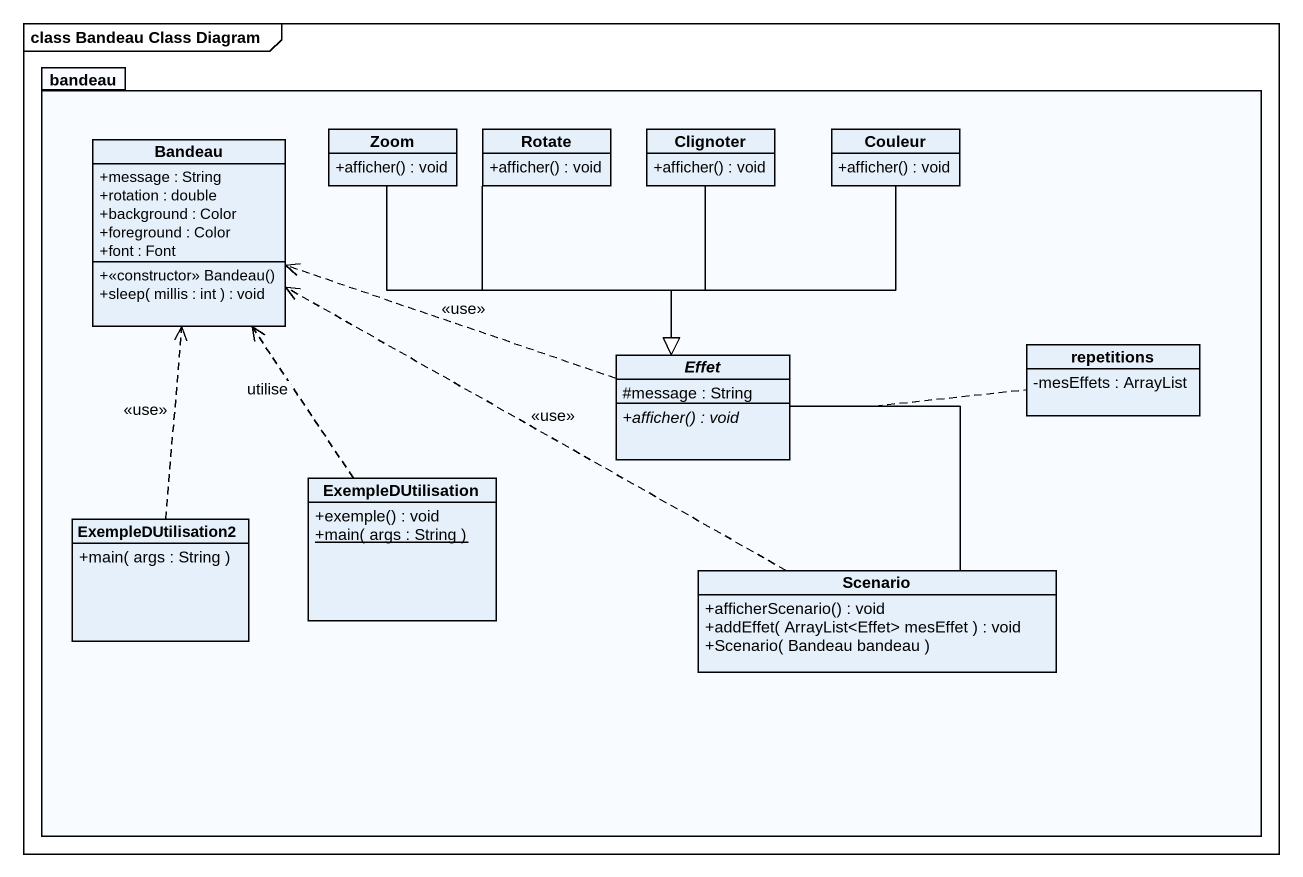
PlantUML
@startuml
mainframe class Bandeau Class Diagram
hide circle
hide empty members
skinparam classAttributeIconSize 0
package bandeau {
  class Zoom {
    +afficher() : void
  }
  class Rotate {
    +afficher() : void
  }
  class Clignoter {
    +afficher() : void
  }
  class Couleur {
    +afficher() : void
  }
  class Bandeau {
    +message : String
    +rotation : double
    +background : Color
    +foreground : Color
    +font : Font
    +<<constructor>> Bandeau()
    +sleep( millis : int ) : void
  }
  abstract class Effet {
    #message : String
    {abstract} +afficher() : void
  }
  class repetitions {
    -mesEffets : ArrayList
  }
  class ExempleDUtilisation2 {
    +main( args : String )
  }
  class ExempleDUtilisation {
    +exemple() : void
    {static} +main( args : String )
  }
  class Scenario {
    +afficherScenario() : void
    +addEffet( ArrayList<Effet> mesEffet ) : void
    +Scenario( Bandeau bandeau )
  }
}
Zoom --|> Effet
Rotate --|> Effet
Clignoter --|> Effet
Couleur --|> Effet
Effet .left.> Bandeau : <<use>>
Effet -- Scenario
(Effet, Scenario) .. repetitions
ExempleDUtilisation2 .up.> Bandeau : <<use>>
ExempleDUtilisation .up.> Bandeau : utilise
Scenario .left.> Bandeau : <<use>>
@enduml
